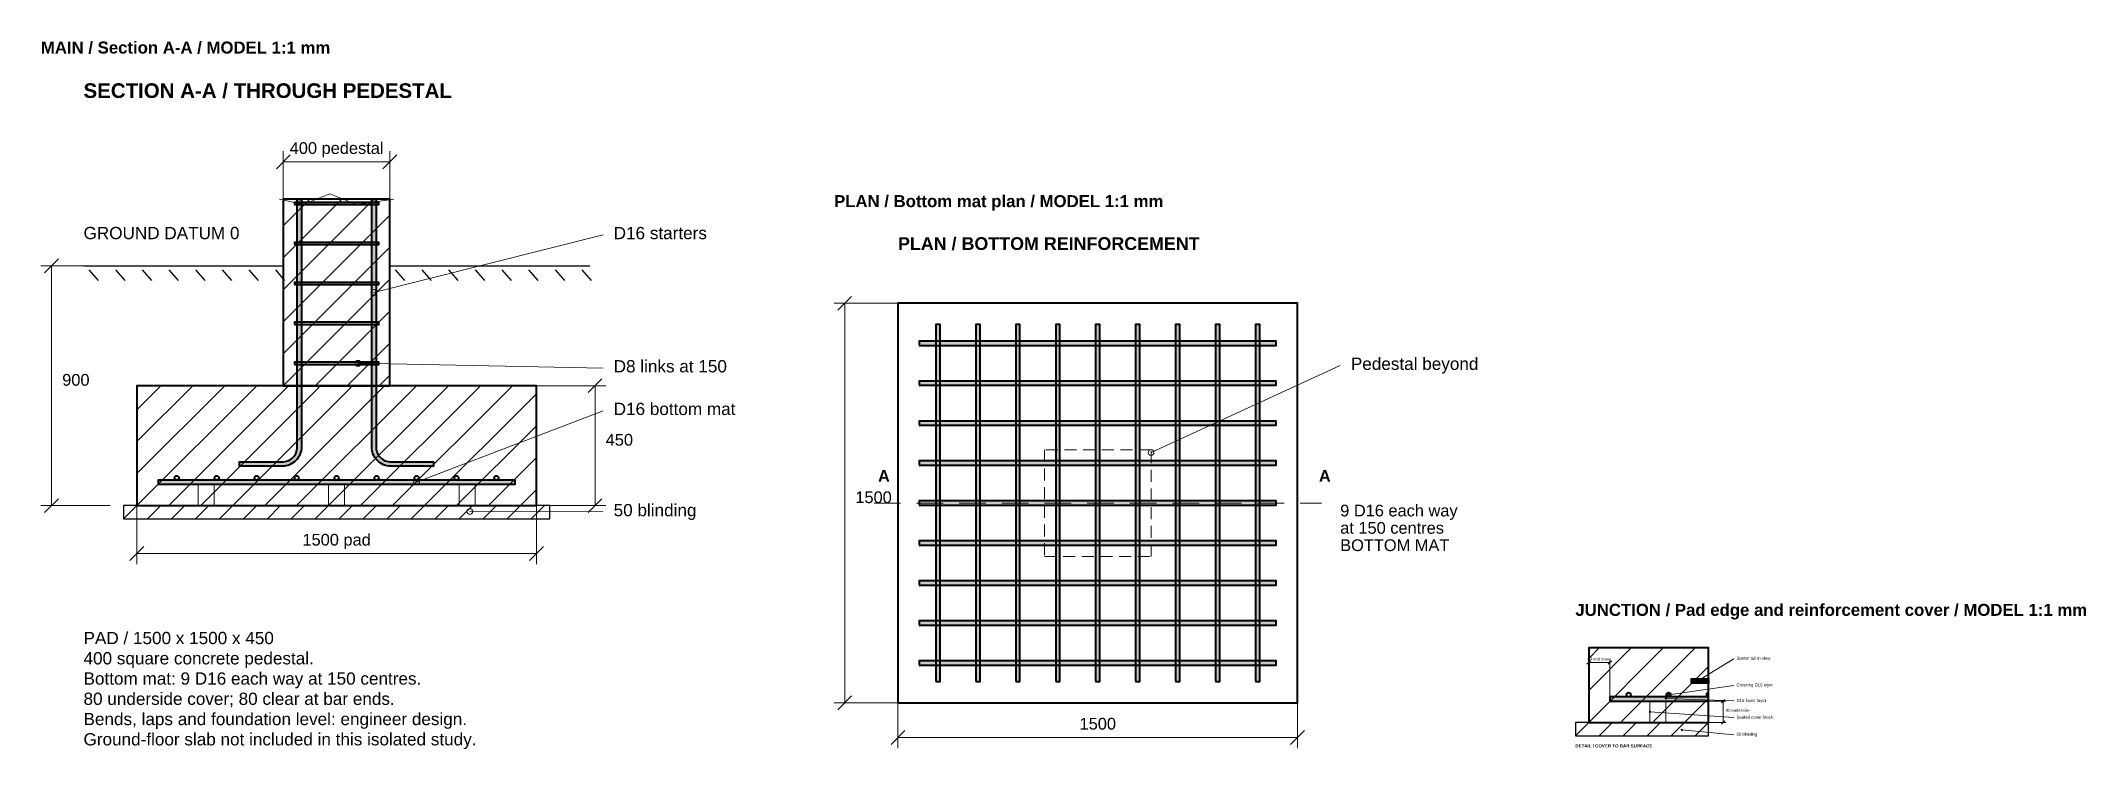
# Model space of a CAD drawing. Header units: millimetres. Extents: x 0 to 7677, y -3 to 2655.
import ezdxf
from ezdxf.enums import TextEntityAlignment as Align

# ---------------------------------------------------------------- set-up
doc = ezdxf.new("R2010")
doc.units = ezdxf.units.MM
for name, color, linetype, lineweight, true_color in [('A-ANNO-BORDER', 7, 'Continuous', 18, 0x7b919e), ('A-ANNO-DIMS', 7, 'Continuous', 15, 0x4c626f), ('A-ANNO-TEXT', 7, 'Continuous', 18, 0x233442), ('A-FIXT', 7, 'Continuous', 20, 0x4d616b), ('A-HATCH', 7, 'Continuous', 13, 0x8d999e), ('A-HIDDEN', 7, 'Continuous', 13, 0x778992), ('A-SITE', 7, 'Continuous', 25, 0x75664e), ('A-STRC', 7, 'Continuous', 40, 0x263746)]:
    doc.layers.add(name, color=color, linetype=linetype, lineweight=lineweight, true_color=true_color)
doc.styles.add('SECTION_BOLD', font='arialbd.ttf')
doc.styles.add('SECTION_REGULAR', font='arial.ttf')

# ---------------------------------------------------------------- blocks, each defined once
blk = doc.blocks.new('602_PAD_FOOTING_MAIN')
at = {"layer": 'A-STRC'}
for points in [[(618, 250), (618, -680), (617.7, -687.1), (616.6, -694), (614.9, -700.9), (612.5, -707.6), (609.5, -713.9), (605.9, -720), (601.7, -725.7), (596.9, -730.9), (591.7, -735.7), (586, -739.9), (579.9, -743.5), (573.6, -746.5), (566.9, -748.9), (560, -750.6), (553.1, -751.7), (546, -752), (386, -752), (386, -736), (546, -736), (551.5, -735.7), (556.9, -734.9), (562.3, -733.6), (567.4, -731.7), (572.4, -729.4), (577.1, -726.6), (581.5, -723.3), (585.6, -719.6), (589.3, -715.5), (592.6, -711.1), (595.4, -706.4), (597.7, -701.4), (599.6, -696.3), (600.9, -690.9), (601.7, -685.5), (602, -680), (602, 250)], [(592, 230), (908, 230), (908, 238), (592, 238)], [(898, 250), (898, -680), (898.3, -685.5), (899.1, -690.9), (900.4, -696.3), (902.3, -701.4), (904.6, -706.4), (907.4, -711.1), (910.7, -715.5), (914.4, -719.6), (918.5, -723.3), (922.9, -726.6), (927.6, -729.4), (932.6, -731.7), (937.7, -733.6), (943.1, -734.9), (948.5, -735.7), (954, -736), (1114, -736), (1114, -752), (954, -752), (946.9, -751.7), (940, -750.6), (933.1, -748.9), (926.4, -746.5), (920.1, -743.5), (914, -739.9), (908.3, -735.7), (903.1, -730.9), (898.3, -725.7), (894.1, -720), (890.5, -713.9), (887.5, -707.6), (885.1, -700.9), (883.4, -694), (882.3, -687.1), (882, -680), (882, 250)], [(592, 80), (908, 80), (908, 88), (592, 88)], [(592, -70), (908, -70), (908, -62), (592, -62)], [(592, -220), (908, -220), (908, -212), (592, -212)], [(592, -370), (908, -370), (908, -362), (592, -362)], [(80, -820), (1420, -820), (1420, -804), (80, -804)]]:
    blk.add_hatch(color=7, dxfattribs=at).paths.add_polyline_path(points)
at = {"layer": 'A-ANNO-DIMS'}
for p, q in [((524, 364), (576, 416)), ((550, 250), (550, 430)), ((550, 390), (950, 390)), ((924, 364), (976, 416)), ((950, 250), (950, 430)), ((890, -100), (1750, 116.1)), ((-100, 0), (-360, 0)), ((-346, -26), (-294, 26)), ((-320, -900), (-320, 0)), ((830, -366), (1750, -383.9)), ((1500, -450), (1760, -450)), ((1694, -476), (1746, -424)), ((1720, -900), (1720, -450)), ((1050, -812), (1750, -543.9)), ((-100, -900), (-360, -900)), ((-346, -926), (-294, -874)), ((0, -900), (0, -1120)), ((1500, -900), (1500, -1120)), ((1500, -900), (1760, -900)), ((1694, -926), (1746, -874)), ((1250, -922), (1750, -923.9)), ((-26, -1106), (26, -1054)), ((1474, -1106), (1526, -1054)), ((0, -1080), (1500, -1080))]:
    blk.add_line(p, q, dxfattribs=at)
for centre in [(890, -100), (830, -366), (1050, -812), (1250, -922)]:
    blk.add_circle(centre, 11, dxfattribs=at)
at = {"layer": 'A-FIXT'}
for points in [[(230, -900), (290, -900), (290, -820), (230, -820)], [(720, -900), (780, -900), (780, -820), (720, -820)], [(1210, -900), (1270, -900), (1270, -820), (1210, -820)]]:
    blk.add_lwpolyline(points, close=True, dxfattribs=at)
at = {"layer": 'A-HATCH'}
for p, q in [((550, -90), (890, 250)), ((550, 30), (770, 250)), ((550, 150), (650, 250)), ((550, -210), (950, 190)), ((550, -330), (950, 70)), ((550, -450), (950, -50)), ((670, -450), (950, -170)), ((790, -450), (950, -290)), ((0, -900), (450, -450)), ((0, -780), (330, -450)), ((0, -660), (210, -450)), ((0, -540), (90, -450)), ((120, -900), (570, -450)), ((240, -900), (690, -450)), ((360, -900), (810, -450)), ((480, -900), (930, -450)), ((600, -900), (1050, -450)), ((720, -900), (1170, -450)), ((840, -900), (1290, -450)), ((910, -450), (950, -410)), ((960, -900), (1410, -450)), ((1080, -900), (1500, -480)), ((1200, -900), (1500, -600)), ((1320, -900), (1500, -720)), ((1440, -900), (1500, -840)), ((-50, -950), (0, -900)), ((40, -950), (90, -900)), ((130, -950), (180, -900)), ((220, -950), (270, -900)), ((310, -950), (360, -900)), ((400, -950), (450, -900)), ((490, -950), (540, -900)), ((580, -950), (630, -900)), ((670, -950), (720, -900)), ((760, -950), (810, -900)), ((850, -950), (900, -900)), ((940, -950), (990, -900)), ((1030, -950), (1080, -900)), ((1120, -950), (1170, -900)), ((1210, -950), (1260, -900)), ((1300, -950), (1350, -900)), ((1390, -950), (1440, -900)), ((1480, -950), (1530, -900))]:
    blk.add_line(p, q, dxfattribs=at)
at = {"layer": 'A-HIDDEN'}
blk.add_lwpolyline([(535, 250), (625, 230), (725, 270), (825, 230), (965, 250)], dxfattribs=at)
at = {"layer": 'A-SITE'}
for p, q in [((-200, 0), (550, 0)), ((950, 0), (1700, 0)), ((-180, -15), (-145, -55)), ((-80, -15), (-45, -55)), ((20, -15), (55, -55)), ((120, -15), (155, -55)), ((220, -15), (255, -55)), ((320, -15), (355, -55)), ((420, -15), (455, -55)), ((520, -15), (555, -55)), ((970, -15), (1005, -55)), ((1070, -15), (1105, -55)), ((1170, -15), (1205, -55)), ((1270, -15), (1305, -55)), ((1370, -15), (1405, -55)), ((1470, -15), (1505, -55)), ((1570, -15), (1605, -55)), ((1670, -15), (1705, -55))]:
    blk.add_line(p, q, dxfattribs=at)
blk.add_lwpolyline([(-50, -950), (1550, -950), (1550, -900), (-50, -900)], close=True, dxfattribs=at)
at = {"layer": 'A-STRC'}
for points in [[(618, 250), (618, -680), (617.7, -687.1), (616.6, -694), (614.9, -700.9), (612.5, -707.6), (609.5, -713.9), (605.9, -720), (601.7, -725.7), (596.9, -730.9), (591.7, -735.7), (586, -739.9), (579.9, -743.5), (573.6, -746.5), (566.9, -748.9), (560, -750.6), (553.1, -751.7), (546, -752), (386, -752), (386, -736), (546, -736), (551.5, -735.7), (556.9, -734.9), (562.3, -733.6), (567.4, -731.7), (572.4, -729.4), (577.1, -726.6), (581.5, -723.3), (585.6, -719.6), (589.3, -715.5), (592.6, -711.1), (595.4, -706.4), (597.7, -701.4), (599.6, -696.3), (600.9, -690.9), (601.7, -685.5), (602, -680), (602, 250)], [(550, -450), (950, -450), (950, 250), (550, 250)], [(592, 230), (908, 230), (908, 238), (592, 238)], [(898, 250), (898, -680), (898.3, -685.5), (899.1, -690.9), (900.4, -696.3), (902.3, -701.4), (904.6, -706.4), (907.4, -711.1), (910.7, -715.5), (914.4, -719.6), (918.5, -723.3), (922.9, -726.6), (927.6, -729.4), (932.6, -731.7), (937.7, -733.6), (943.1, -734.9), (948.5, -735.7), (954, -736), (1114, -736), (1114, -752), (954, -752), (946.9, -751.7), (940, -750.6), (933.1, -748.9), (926.4, -746.5), (920.1, -743.5), (914, -739.9), (908.3, -735.7), (903.1, -730.9), (898.3, -725.7), (894.1, -720), (890.5, -713.9), (887.5, -707.6), (885.1, -700.9), (883.4, -694), (882.3, -687.1), (882, -680), (882, 250)], [(592, 80), (908, 80), (908, 88), (592, 88)], [(592, -70), (908, -70), (908, -62), (592, -62)], [(592, -220), (908, -220), (908, -212), (592, -212)], [(592, -370), (908, -370), (908, -362), (592, -362)], [(0, -900), (1500, -900), (1500, -450), (0, -450)], [(80, -820), (1420, -820), (1420, -804), (80, -804)]]:
    blk.add_lwpolyline(points, close=True, dxfattribs=at)
for centre in [(150, -796), (300, -796), (450, -796), (600, -796), (750, -796), (900, -796), (1050, -796), (1200, -796), (1350, -796)]:
    blk.add_circle(centre, 8, dxfattribs=at)
at = {"layer": 'A-ANNO-DIMS', "style": 'SECTION_REGULAR'}
for s, p in [('400 pedestal', (750, 420)), ('1500 pad', (750, -1050))]:
    blk.add_text(s, height=44, dxfattribs=at).set_placement(p, align=Align.CENTER)
for s, p in [('900', (-280, -450)), ('450', (1760, -675))]:
    blk.add_text(s, height=44, dxfattribs=at).set_placement(p)
at = {"layer": 'A-ANNO-TEXT'}
for s, height, style, p in [('SECTION A-A / THROUGH PEDESTAL', 55, 'SECTION_BOLD', (-200, 630)), ('GROUND DATUM 0', 46, 'SECTION_REGULAR', (-200, 100)), ('D16 starters', 46, 'SECTION_REGULAR', (1790, 100)), ('D8 links at 150', 46, 'SECTION_REGULAR', (1790, -400)), ('D16 bottom mat', 46, 'SECTION_REGULAR', (1790, -560)), ('50 blinding', 46, 'SECTION_REGULAR', (1790, -940)), ('PAD / 1500 x 1500 x 450', 46, 'SECTION_REGULAR', (-200, -1420)), ('400 square concrete pedestal.', 46, 'SECTION_REGULAR', (-200, -1496)), ('Bottom mat: 9 D16 each way at 150 centres.', 46, 'SECTION_REGULAR', (-200, -1572)), ('80 underside cover; 80 clear at bar ends.', 46, 'SECTION_REGULAR', (-200, -1648)), ('Bends, laps and foundation level: engineer design.', 46, 'SECTION_REGULAR', (-200, -1724)), ('Ground-floor slab not included in this isolated study.', 46, 'SECTION_REGULAR', (-200, -1800))]:
    blk.add_text(s, height=height, dxfattribs=dict(at, style=style)).set_placement(p)
blk = doc.blocks.new('602_PAD_FOOTING_PLAN')
at = {"layer": 'A-STRC'}
for points in [[(142, 80), (158, 80), (158, 1420), (142, 1420)], [(292, 80), (308, 80), (308, 1420), (292, 1420)], [(442, 80), (458, 80), (458, 1420), (442, 1420)], [(592, 80), (608, 80), (608, 1420), (592, 1420)], [(742, 80), (758, 80), (758, 1420), (742, 1420)], [(892, 80), (908, 80), (908, 1420), (892, 1420)], [(1042, 80), (1058, 80), (1058, 1420), (1042, 1420)], [(1192, 80), (1208, 80), (1208, 1420), (1192, 1420)], [(1342, 80), (1358, 80), (1358, 1420), (1342, 1420)], [(80, 1342), (1420, 1342), (1420, 1358), (80, 1358)], [(80, 1192), (1420, 1192), (1420, 1208), (80, 1208)], [(80, 1042), (1420, 1042), (1420, 1058), (80, 1058)], [(80, 892), (1420, 892), (1420, 908), (80, 908)], [(80, 742), (1420, 742), (1420, 758), (80, 758)], [(80, 592), (1420, 592), (1420, 608), (80, 608)], [(80, 442), (1420, 442), (1420, 458), (80, 458)], [(80, 292), (1420, 292), (1420, 308), (80, 308)], [(80, 142), (1420, 142), (1420, 158), (80, 158)]]:
    blk.add_hatch(color=7, dxfattribs=at).paths.add_polyline_path(points)
at = {"layer": 'A-ANNO-DIMS'}
for p, q in [((0, 1500), (-240, 1500)), ((-226, 1474), (-174, 1526)), ((-200, 0), (-200, 1500)), ((950, 940), (1660, 1266.1)), ((-90, 750), (10, 750)), ((70, 750), (170, 750)), ((230, 750), (330, 750)), ((390, 750), (490, 750)), ((550, 750), (650, 750)), ((710, 750), (810, 750)), ((870, 750), (970, 750)), ((1030, 750), (1130, 750)), ((1190, 750), (1290, 750)), ((1350, 750), (1450, 750)), ((1510, 750), (1590, 750)), ((0, 0), (-240, 0)), ((-226, -26), (-174, 26)), ((0, 0), (0, -170)), ((1500, 0), (1500, -170)), ((-26, -156), (26, -104)), ((0, -130), (1500, -130)), ((1474, -156), (1526, -104))]:
    blk.add_line(p, q, dxfattribs=at)
blk.add_circle((950, 940), 11, dxfattribs=at)
at = {"layer": 'A-HIDDEN'}
for p, q in [((550, 950), (550, 905)), ((600, 950), (555, 950)), ((670, 950), (625, 950)), ((740, 950), (695, 950)), ((810, 950), (765, 950)), ((880, 950), (835, 950)), ((950, 950), (905, 950)), ((950, 900), (950, 945)), ((550, 880), (550, 835)), ((950, 830), (950, 875)), ((550, 810), (550, 765)), ((950, 760), (950, 805)), ((550, 740), (550, 695)), ((950, 690), (950, 735)), ((550, 670), (550, 625)), ((950, 620), (950, 665)), ((550, 600), (550, 555)), ((550, 550), (595, 550)), ((620, 550), (665, 550)), ((690, 550), (735, 550)), ((760, 550), (805, 550)), ((830, 550), (875, 550)), ((900, 550), (945, 550)), ((950, 550), (950, 595))]:
    blk.add_line(p, q, dxfattribs=at)
at = {"layer": 'A-STRC'}
for points in [[(0, 0), (1500, 0), (1500, 1500), (0, 1500)], [(142, 80), (158, 80), (158, 1420), (142, 1420)], [(292, 80), (308, 80), (308, 1420), (292, 1420)], [(442, 80), (458, 80), (458, 1420), (442, 1420)], [(592, 80), (608, 80), (608, 1420), (592, 1420)], [(742, 80), (758, 80), (758, 1420), (742, 1420)], [(892, 80), (908, 80), (908, 1420), (892, 1420)], [(1042, 80), (1058, 80), (1058, 1420), (1042, 1420)], [(1192, 80), (1208, 80), (1208, 1420), (1192, 1420)], [(1342, 80), (1358, 80), (1358, 1420), (1342, 1420)], [(80, 1342), (1420, 1342), (1420, 1358), (80, 1358)], [(80, 1192), (1420, 1192), (1420, 1208), (80, 1208)], [(80, 1042), (1420, 1042), (1420, 1058), (80, 1058)], [(80, 892), (1420, 892), (1420, 908), (80, 908)], [(80, 742), (1420, 742), (1420, 758), (80, 758)], [(80, 592), (1420, 592), (1420, 608), (80, 608)], [(80, 442), (1420, 442), (1420, 458), (80, 458)], [(80, 292), (1420, 292), (1420, 308), (80, 308)], [(80, 142), (1420, 142), (1420, 158), (80, 158)]]:
    blk.add_lwpolyline(points, close=True, dxfattribs=at)
at = {"layer": 'A-ANNO-DIMS', "style": 'SECTION_REGULAR'}
blk.add_text('1500', height=44, dxfattribs=at).set_placement((-160, 750))
blk.add_text('1500', height=44, dxfattribs=at).set_placement((750, -100), align=Align.CENTER)
at = {"layer": 'A-ANNO-TEXT'}
for s, height, style, p in [('PLAN / BOTTOM REINFORCEMENT', 48, 'SECTION_BOLD', (0, 1700)), ('Pedestal beyond', 46, 'SECTION_REGULAR', (1700, 1250)), ('A', 44, 'SECTION_BOLD', (-75, 830)), ('A', 44, 'SECTION_BOLD', (1580, 830)), ('9 D16 each way', 44, 'SECTION_REGULAR', (1660, 700)), ('at 150 centres', 44, 'SECTION_REGULAR', (1660, 635)), ('BOTTOM MAT', 44, 'SECTION_REGULAR', (1660, 570))]:
    blk.add_text(s, height=height, dxfattribs=dict(at, style=style)).set_placement(p)
blk = doc.blocks.new('602_PAD_FOOTING_JUNCTION')
at = {"layer": 'A-STRC'}
for points in [[(450, -752), (386, -752), (386, -736), (450, -736)], [(80, -820), (450, -820), (450, -804), (80, -804)]]:
    blk.add_hatch(color=7, dxfattribs=at).paths.add_polyline_path(points)
at = {"layer": 'A-ANNO-DIMS'}
for p, q in [((-6.5, -681.5), (6.5, -668.5)), ((0, -820), (0, -665)), ((0, -675), (80, -675)), ((73.5, -681.5), (86.5, -668.5)), ((80, -820), (80, -665)), ((410, -744), (545, -661)), ((300, -796), (545, -761)), ((290, -810), (545, -819)), ((420, -820), (515, -820)), ((498.5, -826.5), (511.5, -813.5)), ((505, -900), (505, -820)), ((230, -860), (545, -882)), ((420, -900), (515, -900)), ((498.5, -906.5), (511.5, -893.5)), ((350, -928), (545, -946))]:
    blk.add_line(p, q, dxfattribs=at)
for centre in [(410, -744), (290, -810), (300, -796), (230, -860), (350, -928)]:
    blk.add_circle(centre, 2.75, dxfattribs=at)
at = {"layer": 'A-FIXT'}
blk.add_lwpolyline([(230, -900), (290, -900), (290, -820), (230, -820)], close=True, dxfattribs=at)
at = {"layer": 'A-HATCH'}
for p, q in [((0, -900), (280, -620)), ((0, -780), (160, -620)), ((0, -660), (40, -620)), ((120, -900), (400, -620)), ((240, -900), (450, -690)), ((360, -900), (450, -810)), ((-50, -950), (0, -900)), ((40, -950), (90, -900)), ((130, -950), (180, -900)), ((220, -950), (270, -900)), ((310, -950), (360, -900)), ((400, -950), (450, -900))]:
    blk.add_line(p, q, dxfattribs=at)
at = {"layer": 'A-SITE'}
blk.add_lwpolyline([(-50, -950), (450, -950), (450, -900), (-50, -900)], close=True, dxfattribs=at)
at = {"layer": 'A-STRC'}
for points in [[(0, -900), (450, -900), (450, -620), (0, -620)], [(450, -752), (386, -752), (386, -736), (450, -736)], [(80, -820), (450, -820), (450, -804), (80, -804)], [(450, -788), (450, -788), (449.5, -788), (449, -788.1), (448.4, -788.2), (447.9, -788.3), (447.4, -788.4), (446.9, -788.6), (446.5, -788.8), (446, -789.1), (445.6, -789.3), (445.1, -789.7), (444.7, -790), (444.3, -790.3), (444, -790.7), (443.7, -791.1), (443.3, -791.6), (443.1, -792), (442.8, -792.5), (442.6, -792.9), (442.4, -793.4), (442.3, -793.9), (442.2, -794.4), (442.1, -795), (442, -795.5), (442, -796), (442, -796.5), (442.1, -797), (442.2, -797.6), (442.3, -798.1), (442.4, -798.6), (442.6, -799.1), (442.8, -799.5), (443.1, -800), (443.3, -800.4), (443.7, -800.9), (444, -801.3), (444.3, -801.7), (444.7, -802), (445.1, -802.3), (445.6, -802.7), (446, -802.9), (446.5, -803.2), (446.9, -803.4), (447.4, -803.6), (447.9, -803.7), (448.4, -803.8), (449, -803.9), (449.5, -804), (450, -804), (450, -804)]]:
    blk.add_lwpolyline(points, close=True, dxfattribs=at)
for centre in [(150, -796), (300, -796)]:
    blk.add_circle(centre, 8, dxfattribs=at)
at = {"layer": 'A-ANNO-DIMS', "style": 'SECTION_REGULAR'}
blk.add_text('80 end cover', height=11, dxfattribs=at).set_placement((40, -667.5), align=Align.CENTER)
blk.add_text('80 underside', height=11, dxfattribs=at).set_placement((515, -860))
at = {"layer": 'A-ANNO-TEXT'}
for s, height, style, p in [('Starter tail in view', 11.5, 'SECTION_REGULAR', (555, -665)), ('Crossing D16 layer', 11.5, 'SECTION_REGULAR', (555, -765)), ('D16 lower layer', 11.5, 'SECTION_REGULAR', (555, -823)), ('Seated cover block', 11.5, 'SECTION_REGULAR', (555, -886)), ('DETAIL / COVER TO BAR SURFACE', 12, 'SECTION_BOLD', (-50, -994)), ('50 blinding', 11.5, 'SECTION_REGULAR', (555, -950))]:
    blk.add_text(s, height=height, dxfattribs=dict(at, style=style)).set_placement(p)

msp = doc.modelspace()

# ---------------------------------------------------------------- block references
at = {"layer": 'A-ANNO-BORDER'}
for name, p in [('602_PAD_FOOTING_MAIN', (360, 1810.58)), ('602_PAD_FOOTING_PLAN', (3217.244, 170)), ('602_PAD_FOOTING_JUNCTION', (5809.898, 996.76))]:
    msp.add_blockref(name, p, dxfattribs=at)

# ---------------------------------------------------------------- texts
at = {"layer": 'A-ANNO-TEXT', "style": 'SECTION_BOLD'}
for s, p in [('MAIN / Section A-A / MODEL 1:1 mm', (0, 2607.33)), ('PLAN / Bottom mat plan / MODEL 1:1 mm', (2977.244, 2030.8)), ('JUNCTION / Pad edge and reinforcement cover / MODEL 1:1 mm', (5759.898, 496.76))]:
    msp.add_text(s, height=45, dxfattribs=at).set_placement(p)

doc.saveas('drawing.dxf')
